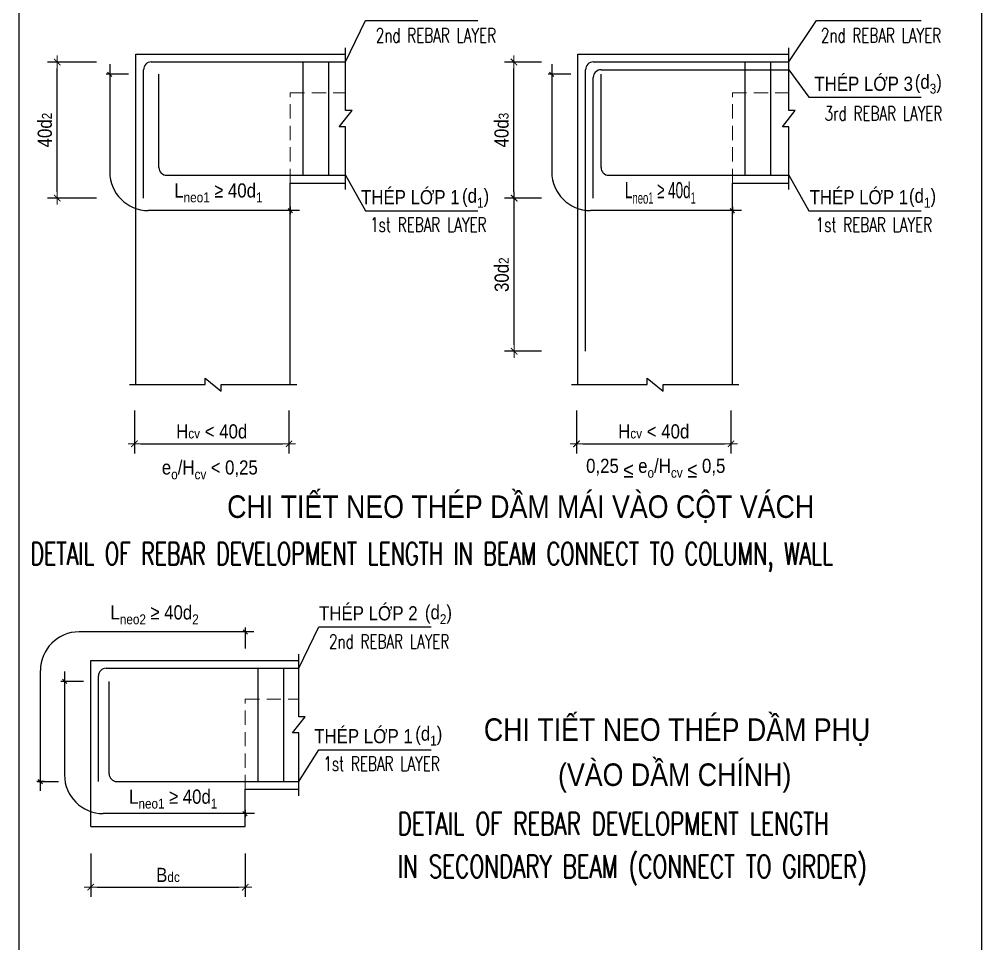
# Model space of a CAD drawing. Header units: millimetres. Extents: x 408913 to 1237273, y -191467 to -86666.
# Drawn here: x 593084 to 608037, y -186337 to -171886 of the extents above; entities that cross this region are included whole.
import ezdxf
from ezdxf.enums import TextEntityAlignment as Align

# ---------------------------------------------------------------- set-up
doc = ezdxf.new("R2010")
doc.units = ezdxf.units.MM
doc.header["$LTSCALE"] = 35
doc.header["$PDMODE"] = 3
doc.linetypes.add('HIDDEN', pattern=[9.525, 6.35, -3.175])
for name, color, linetype, lineweight in [('04HIDDEN', 8, 'HIDDEN', 20), ('NDC_S_DIM', 1, 'Continuous', 9), ('NDC_S_ENG TEXT', 2, 'Continuous', 9), ('NDC_S_VN TEXT', 7, 'Continuous', 9)]:
    doc.layers.add(name, color=color, linetype=linetype, lineweight=lineweight)
for name, color, linetype in [('BORDER', 3, 'Continuous'), ('CHI', 1, 'Continuous'), ('DIM', 1, 'Continuous'), ('STEEL', 4, 'Continuous'), ('STR.Dim_F-CL-B', 8, 'Continuous')]:
    doc.layers.add(name, color=color, linetype=linetype)
doc.styles.add('Arial', font='arial.ttf', dxfattribs={"width": 0.6})
doc.styles.add('NDC_ARIAL', font='arial.ttf', dxfattribs={"width": 0.85})
doc.styles.add('NDC_ROMANS', font='romans.shx', dxfattribs={"width": 0.8})
doc.dimstyles.new('NDC_1-100', dxfattribs={"dimscale": 100, "dimtxt": 2.2, "dimasz": 1, "dimexe": 1.5, "dimexo": 2, "dimgap": 0.8, "dimtad": 1, "dimdec": 0, "dimdsep": 46, "dimtxsty": 'NDC_ARIAL', "dimblk": 'DIMMARK', "dimcen": 49999.938995, "dimdle": 1.5, "dimclrd": 1, "dimclre": 1, "dimclrt": 3, "dimadec": 0, "dimazin": 0, "dimtfac": 1, "dimtdec": 0, "dimtix": 1, "dimtmove": 2, "dimatfit": 3, "dimfxl": 1, "dimarcsym": 0})

# ---------------------------------------------------------------- blocks, each defined once
blk = doc.blocks.new('DIMMARK')
at = {"layer": 'NDC_S_DIM', "color": 1}
blk.add_line((-1.5, 0), (1, 0), dxfattribs=at)
at = {"layer": 'NDC_S_DIM', "color": 2, "const_width": 0.15}
blk.add_lwpolyline([(-0.5, -0.5), (0.5, 0.5)], dxfattribs=at)
blk = doc.blocks.new('*D213')
at = {"layer": 'DEFPOINTS', "color": 0, "ltscale": 30, "transparency": 16777216}
for p in [(594874, -177760), (597274, -177760), (597274, -178480)]:
    blk.add_point(p, dxfattribs=at)
at = {"layer": 'DIM', "color": 1, "lineweight": -2, "ltscale": 30, "transparency": 16777216}
for p, q in [((594874, -177960), (594874, -178630)), ((597274, -177960), (597274, -178630)), ((594974, -178480), (597174, -178480))]:
    blk.add_line(p, q, dxfattribs=at)
at = {"layer": 'DIM', "color": 1, "lineweight": -2, "ltscale": 30, "transparency": 16777216, "xscale": 100, "yscale": 100, "zscale": 100, "rotation": 180}
blk.add_blockref('DIMMARK', (594874, -178480), dxfattribs=at)
at = {"layer": 'DIM', "color": 1, "lineweight": -2, "ltscale": 30, "transparency": 16777216, "xscale": 100, "yscale": 100, "zscale": 100}
blk.add_blockref('DIMMARK', (597274, -178480), dxfattribs=at)
at = {"layer": 'DIM', "color": 3, "ltscale": 30, "transparency": 16777216, "insert": (596074, -178288), "char_height": 220, "attachment_point": 5, "style": 'NDC_ARIAL'}
blk.add_mtext('H{\\H0.7X;\\S^ cv;} < 40d', dxfattribs=at)
blk = doc.blocks.new('D')
at = {"layer": 'DIM'}
blk.add_line((-56.25, 0), (56.25, 0), dxfattribs=at)
at = {"layer": 'DIM', "color": 3}
blk.add_line((-33.75, -33.75), (33.75, 33.75), dxfattribs=at)
blk = doc.blocks.new('*D214')
at = {"layer": 'DEFPOINTS', "color": 0, "ltscale": 30, "transparency": 16777216}
for p in [(601741, -177760), (604141, -177760), (604141, -178480)]:
    blk.add_point(p, dxfattribs=at)
at = {"layer": 'DIM', "color": 1, "lineweight": -2, "ltscale": 30, "transparency": 16777216}
for p, q in [((601741, -177960), (601741, -178630)), ((604141, -177960), (604141, -178630)), ((601841, -178480), (604041, -178480))]:
    blk.add_line(p, q, dxfattribs=at)
at = {"layer": 'DIM', "color": 1, "lineweight": -2, "ltscale": 30, "transparency": 16777216, "xscale": 100, "yscale": 100, "zscale": 100, "rotation": 180}
blk.add_blockref('DIMMARK', (601741, -178480), dxfattribs=at)
at = {"layer": 'DIM', "color": 1, "lineweight": -2, "ltscale": 30, "transparency": 16777216, "xscale": 100, "yscale": 100, "zscale": 100}
blk.add_blockref('DIMMARK', (604141, -178480), dxfattribs=at)
at = {"layer": 'DIM', "color": 3, "ltscale": 30, "transparency": 16777216, "insert": (602941, -178288), "char_height": 220, "attachment_point": 5, "style": 'NDC_ARIAL'}
blk.add_mtext('H{\\H0.7X;\\S^ cv;} < 40d', dxfattribs=at)
blk = doc.blocks.new('*D215')
at = {"layer": 'DEFPOINTS', "color": 0, "ltscale": 30, "transparency": 16777216}
for p in [(593674, -172550), (594484, -172550), (594484, -174664)]:
    blk.add_point(p, dxfattribs=at)
at = {"layer": 'DIM', "color": 1, "lineweight": -2, "ltscale": 30, "transparency": 16777216}
for p, q in [((594284, -172550), (593524, -172550)), ((593674, -174564), (593674, -172650)), ((594284, -174664), (593524, -174664))]:
    blk.add_line(p, q, dxfattribs=at)
at = {"layer": 'DIM', "color": 1, "lineweight": -2, "ltscale": 30, "transparency": 16777216, "xscale": 100, "yscale": 100, "zscale": 100}
for p, rotation in [((593674, -172550), 90), ((593674, -174664), 270)]:
    blk.add_blockref('DIMMARK', p, dxfattribs=dict(at, rotation=rotation))
at = {"layer": 'DIM', "color": 3, "ltscale": 30, "transparency": 16777216, "insert": (593482, -173607), "char_height": 220, "attachment_point": 5, "rotation": 90, "style": 'NDC_ARIAL'}
blk.add_mtext('40d{\\H0.7x;\\S^ 2;}', dxfattribs=at)
blk = doc.blocks.new('*D216')
at = {"layer": 'DEFPOINTS', "color": 0, "ltscale": 30, "transparency": 16777216}
for p in [(594195, -184645), (596595, -184645), (596595, -185365)]:
    blk.add_point(p, dxfattribs=at)
at = {"layer": 'DIM', "color": 1, "lineweight": -2, "ltscale": 30, "transparency": 16777216}
for p, q in [((594195, -184845), (594195, -185515)), ((596595, -184845), (596595, -185515)), ((594295, -185365), (596495, -185365))]:
    blk.add_line(p, q, dxfattribs=at)
at = {"layer": 'DIM', "color": 1, "lineweight": -2, "ltscale": 30, "transparency": 16777216, "xscale": 100, "yscale": 100, "zscale": 100, "rotation": 180}
blk.add_blockref('DIMMARK', (594195, -185365), dxfattribs=at)
at = {"layer": 'DIM', "color": 1, "lineweight": -2, "ltscale": 30, "transparency": 16777216, "xscale": 100, "yscale": 100, "zscale": 100}
blk.add_blockref('DIMMARK', (596595, -185365), dxfattribs=at)
at = {"layer": 'DIM', "color": 3, "ltscale": 30, "transparency": 16777216, "insert": (595395, -185175), "char_height": 220, "attachment_point": 5, "style": 'NDC_ARIAL'}
blk.add_mtext('B{\\H0.7X;\\S^ dc;}', dxfattribs=at)
blk = doc.blocks.new('*D260')
at = {"layer": 'DEFPOINTS', "color": 0, "ltscale": 30, "transparency": 16777216}
for p in [(600770, -172550), (601397, -172550), (601397, -174664)]:
    blk.add_point(p, dxfattribs=at)
at = {"layer": 'DIM', "color": 1, "lineweight": -2, "ltscale": 30, "transparency": 16777216}
for p, q in [((601197, -172550), (600620, -172550)), ((600770, -174564), (600770, -172650)), ((601197, -174664), (600620, -174664))]:
    blk.add_line(p, q, dxfattribs=at)
at = {"layer": 'DIM', "color": 1, "lineweight": -2, "ltscale": 30, "transparency": 16777216, "xscale": 100, "yscale": 100, "zscale": 100}
for p, rotation in [((600770, -172550), 90), ((600770, -174664), 270)]:
    blk.add_blockref('DIMMARK', p, dxfattribs=dict(at, rotation=rotation))
at = {"layer": 'DIM', "color": 3, "ltscale": 30, "transparency": 16777216, "insert": (600577, -173607), "char_height": 220, "attachment_point": 5, "rotation": 90, "style": 'NDC_ARIAL'}
blk.add_mtext('40d{\\H0.7x;\\S^ 3;}', dxfattribs=at)
blk = doc.blocks.new('*D261')
at = {"layer": 'DEFPOINTS', "color": 0, "ltscale": 30, "transparency": 16777216}
for p in [(600773, -174664), (601397, -174664), (601397, -177042)]:
    blk.add_point(p, dxfattribs=at)
at = {"layer": 'DIM', "color": 1, "lineweight": -2, "ltscale": 30, "transparency": 16777216}
for p, q in [((601197, -174664), (600623, -174664)), ((600773, -176942), (600773, -174764)), ((601197, -177042), (600623, -177042))]:
    blk.add_line(p, q, dxfattribs=at)
at = {"layer": 'DIM', "color": 1, "lineweight": -2, "ltscale": 30, "transparency": 16777216, "xscale": 100, "yscale": 100, "zscale": 100}
for p, rotation in [((600773, -174664), 90), ((600773, -177042), 270)]:
    blk.add_blockref('DIMMARK', p, dxfattribs=dict(at, rotation=rotation))
at = {"layer": 'DIM', "color": 3, "ltscale": 30, "transparency": 16777216, "insert": (600580, -175853), "char_height": 220, "attachment_point": 5, "rotation": 90, "style": 'NDC_ARIAL'}
blk.add_mtext('30d{\\H0.7x;\\S^ 2;}', dxfattribs=at)

msp = doc.modelspace()

# ---------------------------------------------------------------- linework, layer by layer
at = {"layer": '04HIDDEN', "linetype": 'HIDDEN'}
for p, q in [((597294.9, -174429.6), (597294.9, -173029.6)), ((597294.9, -173029.6), (598154.4, -173029.6)), ((604162.1, -174429.6), (604162.1, -173029.6)), ((604162.1, -173029.6), (605039.4, -173029.6)), ((596594.6, -183844.5), (596594.6, -182444.5)), ((596594.6, -182444.5), (597427.5, -182444.5))]:
    msp.add_line(p, q, dxfattribs=at)
at = {"layer": 'BORDER'}
for p, q in [((594894.9, -177560.3), (594894.9, -172429.6)), ((594894.9, -172429.6), (598154.4, -172429.6)), ((601762.1, -177560.3), (601762.1, -172429.6)), ((601762.1, -172429.6), (605039.4, -172429.6)), ((597294.9, -177560.3), (597294.9, -174429.6)), ((597294.9, -174429.6), (598154.4, -174429.6)), ((604162.1, -177560.3), (604162.1, -174429.6)), ((604162.1, -174429.6), (605039.4, -174429.6)), ((594194.6, -181844.5), (597427.5, -181844.5)), ((594194.6, -184423.6), (594194.6, -181844.5)), ((596594.6, -183844.5), (597427.5, -183844.5)), ((596594.6, -184423.6), (596594.6, -183844.5)), ((594194.6, -184423.6), (596594.6, -184423.6))]:
    msp.add_line(p, q, dxfattribs=at)
at = {"layer": 'BORDER', "color": 1}
for points in [[(598154.4, -174529.6), (598154.4, -173554.6), (598054.4, -173554.6), (598254.4, -173304.6), (598154.4, -173304.6), (598154.4, -172329.6)], [(605039.4, -174529.6), (605039.4, -173554.6), (604939.4, -173554.6), (605139.4, -173304.6), (605039.4, -173304.6), (605039.4, -172329.6)], [(594794.9, -177560.3), (595969.9, -177560.3), (595969.9, -177460.3), (596219.9, -177660.3), (596219.9, -177560.3), (597394.9, -177560.3)], [(601662.1, -177560.3), (602837.1, -177560.3), (602837.1, -177460.3), (603087.1, -177660.3), (603087.1, -177560.3), (604262.1, -177560.3)], [(597427.5, -183944.5), (597427.5, -182969.5), (597327.5, -182969.5), (597527.5, -182719.5), (597427.5, -182719.5), (597427.5, -181744.5)]]:
    msp.add_lwpolyline(points, dxfattribs=at)
at = {"layer": 'CHI'}
for p, q in [((598154.4, -172549.6), (598465.1, -171906.5)), ((598465.1, -171906.5), (600210.6, -171906.5)), ((605039.4, -172549.6), (605467.6, -171906.5)), ((605467.6, -171906.5), (607095.5, -171906.5)), ((594489.3, -172585.4), (594489.3, -174257.3)), ((601356.4, -172585.4), (601356.4, -174257.3)), ((605039.4, -172669.6), (605350.1, -173097.9)), ((594783.5, -172740.1), (594489.3, -172740.1)), ((601650.7, -172740.1), (601356.4, -172740.1)), ((605350.1, -173097.9), (607095.5, -173097.9)), ((598154.4, -174309.6), (598465.1, -174859)), ((605039.4, -174309.6), (605350.1, -174859)), ((597438.2, -174857.3), (595089.3, -174857.3)), ((598465.1, -174859), (600210.6, -174859)), ((604305.3, -174857.3), (601956.4, -174857.3)), ((605350.1, -174859), (607095.5, -174859)), ((596594.6, -181334.8), (596594.6, -181658.4)), ((597427.5, -181964.5), (597738.2, -181321.4)), ((597738.2, -181321.4), (599483.7, -181321.4)), ((596725.9, -181400.5), (594013.6, -181400.5)), ((593413.6, -183868.7), (593413.6, -182000.5)), ((593787.4, -182015.9), (593787.4, -183622)), ((594081.6, -182170.6), (593787.4, -182170.6)), ((597427.5, -183724.5), (597738.2, -183230)), ((597738.2, -183230), (599483.7, -183230)), ((593361.1, -183724.5), (593694.8, -183724.5)), ((596736.2, -184222), (594387.4, -184222))]:
    msp.add_line(p, q, dxfattribs=at)
for centre, start, end in [((595089.3, -174257.3), 180, 270), ((601956.4, -174257.3), 180, 270), ((594013.6, -182000.5), 90, 180), ((594387.4, -183622), 180, 270)]:
    msp.add_arc(centre, 600, start, end, dxfattribs=at)
at = {"layer": 'STEEL'}
for p, q in [((595134.9, -172549.6), (598154.4, -172549.6)), ((597494.9, -174309.6), (597494.9, -172549.6)), ((597894.9, -174309.6), (597894.9, -172549.6)), ((602002.1, -172549.6), (605039.4, -172549.6)), ((604362.1, -174309.6), (604362.1, -172549.6)), ((604762.1, -174309.6), (604762.1, -172549.6)), ((595014.9, -174663.9), (595014.9, -172669.6)), ((601882.1, -177042.3), (601882.1, -172669.6)), ((602122.1, -172669.6), (605039.4, -172669.6)), ((595254.9, -174189.6), (595254.9, -172740.1)), ((602002.1, -174663.9), (602002.1, -172789.6)), ((602122.1, -174189.6), (602122.1, -172740.1)), ((595374.9, -174309.6), (598154.4, -174309.6)), ((602242.1, -174309.6), (605039.4, -174309.6)), ((594434.6, -181964.5), (597427.5, -181964.5)), ((596794.6, -183724.5), (596794.6, -181964.5)), ((597194.6, -183724.5), (597194.6, -181964.5)), ((594314.6, -183724.5), (594314.6, -182084.5)), ((594479.6, -183604.5), (594479.6, -182170.6)), ((594599.6, -183724.5), (597427.5, -183724.5))]:
    msp.add_line(p, q, dxfattribs=at)
for centre, start, end in [((595134.9, -172669.6), 90, 180), ((602002.1, -172669.6), 90, 180), ((602122.1, -172789.6), 90, 180), ((595374.9, -174189.6), 180, 270), ((602242.1, -174189.6), 180, 270), ((594434.6, -182084.5), 90, 180), ((594599.6, -183604.5), 180, 270)]:
    msp.add_arc(centre, 120, start, end, dxfattribs=at)
at = {"layer": 'STR.Dim_F-CL-B'}
for p, q in [((593084.1, -186337.2), (593084.1, -130337.2)), ((608036.6, -186337.2), (608036.6, -130337.2))]:
    msp.add_line(p, q, dxfattribs=at)

# ---------------------------------------------------------------- block references
at = {"layer": 'DIM', "color": 1, "xscale": -1}
for p in [(594489.3, -172740.1), (601356.4, -172740.1), (593787.4, -182170.6), (593413.6, -183724.5)]:
    msp.add_blockref('D', p, dxfattribs=at)
at = {"layer": 'DIM', "color": 1, "rotation": 270}
for p in [(597294.9, -174857.3), (604162.1, -174857.3), (596594.6, -181400.5), (596593, -184222)]:
    msp.add_blockref('D', p, dxfattribs=at)

# ---------------------------------------------------------------- texts
at = {"layer": 'DIM', "color": 2, "insert": (603045, -174582.1), "char_height": 250, "attachment_point": 5, "style": 'Arial'}
msp.add_mtext('\\A1;L{\\H0.7x;\\S^ neo1;} {\\fSymbol|b0|i0|c2|p18;³} 40d{\\H0.7x;\\S^ 1;}', dxfattribs=at)
at = {"layer": 'NDC_S_ENG TEXT', "style": 'NDC_ROMANS', "width": 0.7}
for s, p in [('2nd REBAR LAYER', (599557.1, -172245.8)), ('2nd REBAR LAYER', (606471.6, -172245.8)), ('3rd REBAR LAYER', (606509.1, -173458.3)), ('1st REBAR LAYER', (599439.1, -175186.3)), ('1st REBAR LAYER', (606360.6, -175186.3)), ('2nd REBAR LAYER', (598830.2, -181660.7)), ('1st REBAR LAYER', (598712.2, -183557.3))]:
    msp.add_text(s, height=220, dxfattribs=at).set_placement(p, align=Align.CENTER)
at = {"layer": 'NDC_S_ENG TEXT', "style": 'NDC_ROMANS'}
for s, width, p in [('DETAIL OF REBAR DEVELOPMENT LENGTH IN BEAM CONNECT TO COLUMN, WALL', 0.67, (593258.4, -180360.3)), ('DETAIL OF REBAR DEVELOPMENT LENGTH', 0.7, (598962.8, -184553.6)), ('IN SECONDARY BEAM (CONNECT TO GIRDER)', 0.7, (598962.8, -185218.6))]:
    msp.add_text(s, height=350, dxfattribs=dict(at, width=width)).set_placement(p)
at = {"layer": 'NDC_S_VN TEXT', "style": 'NDC_ARIAL', "width": 0.85}
for s, p in [('THÉP LỚP 3', (605437.5, -172997.9)), ('THÉP LỚP 1', (598394, -174759)), ('THÉP LỚP 1', (605362.5, -174759)), ('THÉP LỚP 2', (597742.1, -181221.4)), ('THÉP LỚP 1', (597667.1, -183130))]:
    msp.add_text(s, height=220, dxfattribs=at).set_placement(p)
for s, p in [('CHI TIẾT NEO THÉP DẦM MÁI VÀO CỘT VÁCH', (600873.6, -179630.3)), ('CHI TIẾT NEO THÉP DẦM PHỤ', (603303.4, -183093.1)), ('(VÀO DẦM CHÍNH)', (603266.6, -183793.1))]:
    msp.add_text(s, height=350, dxfattribs=at).set_placement(p, align=Align.CENTER)
at = {"layer": 'NDC_S_VN TEXT', "char_height": 220, "attachment_point": 5, "style": 'NDC_ARIAL'}
for s, insert in [('\\A1;(d{\\H0.7x;\\S^ 3;})', (607206.8, -172893.6)), ('\\A1;L{\\H0.7x;\\S^ neo1;} {\\fSymbol|b0|i0|c2|p18;³} 40d{\\H0.7x;\\S^ 1;}', (596177.9, -174582.1)), ('\\A1;(d{\\H0.7x;\\S^ 1;})', (600173.3, -174664.1)), ('\\A1;(d{\\H0.7x;\\S^ 1;})', (607116.7, -174664.1)), ('\\A1;e{\\H0.7x;\\S^ o;}/H{\\H0.7x;\\S^ cv;} {\\fSymbol|b0|i0|c2|p18;<} 0,25', (596044.6, -178884)), ('\\A1;0,25 {\\A0;\\H1.083x;≤} e{\\H0.7x;\\S^ o;}/H{\\H0.7x;\\S^ cv;} {\\A0;\\H1.083x;≤} 0,5', (602972.1, -178854.6)), ('\\A1;L{\\H0.7x;\\S^ neo2;} {\\fSymbol|b0|i0|c2|p18;³} 40d{\\H0.7x;\\S^ 2;}', (595186.8, -181134.8)), ('\\A1;(d{\\H0.7x;\\S^ 2;})', (599596.4, -181133)), ('\\A1;(d{\\H0.7x;\\S^ 1;})', (599446.4, -183017.9)), ('\\A1;L{\\H0.7x;\\S^ neo1;} {\\fSymbol|b0|i0|c2|p18;³} 40d{\\H0.7x;\\S^ 1;}', (595476, -183997))]:
    msp.add_mtext(s, dxfattribs=dict(at, insert=insert))

# ---------------------------------------------------------------- dimensions: what is measured, and where the dimension line sits
at = {"layer": 'DIM', "ltscale": 30}
for base, p1, p2, text, picture, middle in [((593674.2, -172549.6), (594483.8, -174663.9), (594483.8, -172549.6), '40d{\\H0.7x;\\S^ 2;}', '*D215', (593481.9, -173606.7)), ((600769.7, -172549.6), (601397.5, -174663.9), (601397.5, -172549.6), '40d{\\H0.7x;\\S^ 3;}', '*D260', (600577.4, -173606.7)), ((600772.8, -174663.9), (601397.5, -177042.3), (601397.5, -174663.9), '30d{\\H0.7x;\\S^ 2;}', '*D261', (600580.4, -175853.1))]:
    dim = msp.add_linear_dim(base=base, p1=p1, p2=p2, angle=90, text=text, dimstyle='NDC_1-100', dxfattribs=at)
    dim.commit()
    dim.dimension.update_dxf_attribs({"geometry": picture, "text_midpoint": middle})
for base, p1, p2, text, picture, middle in [((597273.5, -178480.3), (594873.5, -177760.3), (597273.5, -177760.3), 'H{\\H0.7X;\\S^ cv;} < 40d', '*D213', (596073.5, -178288)), ((604140.6, -178480.3), (601740.6, -177760.3), (604140.6, -177760.3), 'H{\\H0.7X;\\S^ cv;} < 40d', '*D214', (602940.6, -178288)), ((596594.6, -185364.5), (594194.6, -184644.5), (596594.6, -184644.5), 'B{\\H0.7X;\\S^ dc;}', '*D216', (595394.6, -185174.5))]:
    dim = msp.add_linear_dim(base=base, p1=p1, p2=p2, text=text, dimstyle='NDC_1-100', dxfattribs=at)
    dim.commit()
    dim.dimension.update_dxf_attribs({"geometry": picture, "text_midpoint": middle})

doc.saveas('drawing.dxf')
